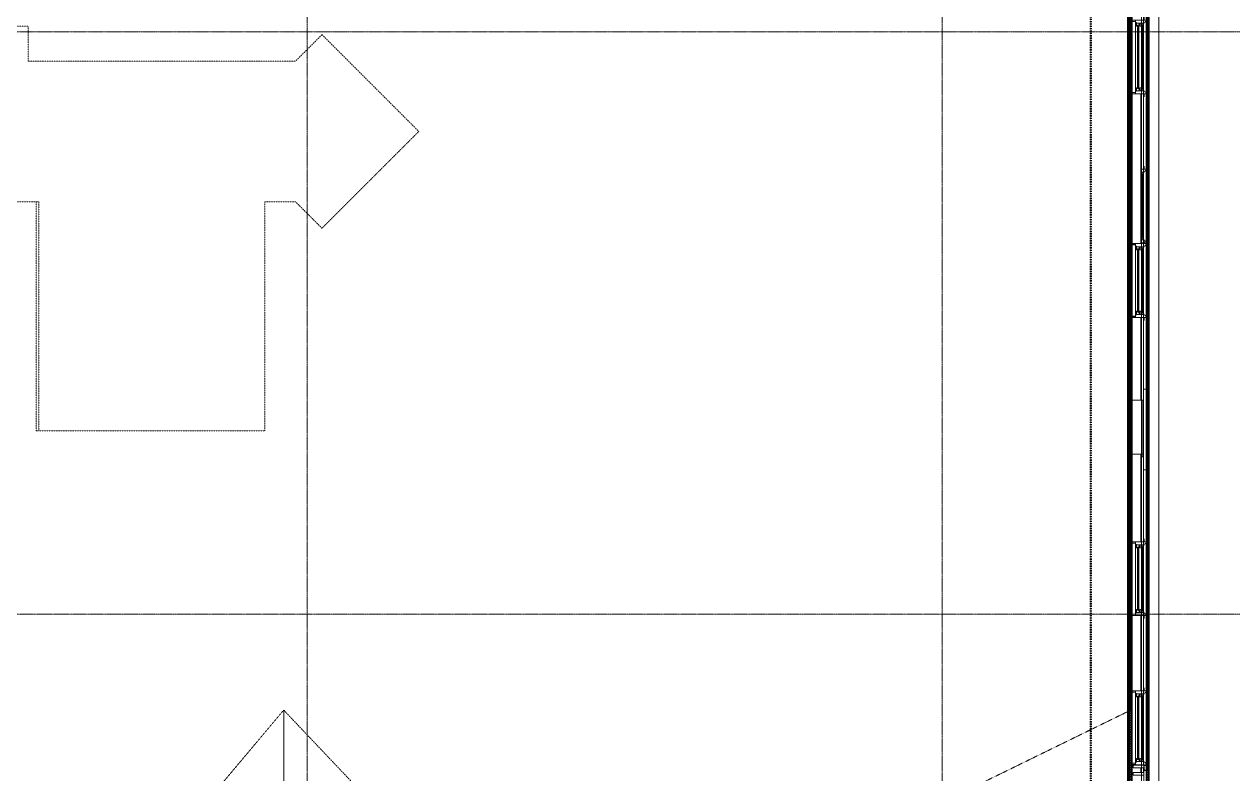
# Model space of a CAD drawing. Header units: inches. Extents: x -4235 to -464, y 9767 to 12269.
# Drawn here: x -2646 to -2024, y 10085 to 10471 of the extents above; entities that cross this region are included whole.
import ezdxf

# ---------------------------------------------------------------- set-up
doc = ezdxf.new("R2010")
doc.units = ezdxf.units.IN
doc.header["$MEASUREMENT"] = 0
doc.linetypes.add('Dash 1_16_', pattern=[0.125, 0.0625, -0.0625])
doc.linetypes.add('Grid Line 1_2_', pattern=[0.875, 0.5, -0.125, 0.125, -0.125])
for name, color, linetype, lineweight in [('A-FLOR-1', 192, 'Continuous', 9), ('A-FLOR-2', 7, 'Dash 1_16_', 9), ('A-GENM', 5, 'Continuous', 9), ('A-GLAZ-1', 151, 'Continuous', 9), ('A-GLAZ-2', 151, 'Continuous', 20), ('A-GLAZ-CWMG', 51, 'Continuous', 9), ('A-ROOF', 132, 'Continuous', 13), ('A-ROOF-1', 10, 'Dash 1_16_', 9), ('A-ROOF-2', 7, 'Dash 1_16_', 9), ('A-WALL-1', 113, 'Continuous', 9), ('C-PROP-LINE-1', 91, 'Dash 1_16_', 50), ('S-GRID-1', 1, 'Grid Line 1_2_', 9)]:
    doc.layers.add(name, color=color, linetype=linetype, lineweight=lineweight)

# ---------------------------------------------------------------- blocks, each defined once
blk = doc.blocks.new('Basic Wall _ EXT - FIBER CEMENT - LARGE - 1hr - ___-2505167-BACKGROUND - ROOF PLAN')
at = {"layer": 'A-WALL-1'}
for p, q in [((-2067.63, 10742.19), (-2067.63, 10089.39)), ((-2067.63, 10089.39), (-2067.63, 10742.19)), ((-2067.6, 10089.39), (-2067.6, 10742.19)), ((-2067.6, 10089.39), (-2067.6, 10742.19)), ((-2069.67, 10435.18), (-2069.67, 10358)), ((-2069.67, 10358), (-2069.67, 10435.18)), ((-2069.64, 10358), (-2069.64, 10435.18)), ((-2069.64, 10358), (-2069.64, 10435.18)), ((-2069.67, 10319.98), (-2069.67, 10282.95)), ((-2069.67, 10282.95), (-2069.67, 10319.98)), ((-2069.64, 10282.95), (-2069.64, 10319.98)), ((-2069.64, 10282.95), (-2069.64, 10319.98)), ((-2069.67, 10282.95), (-2069.67, 10241.43)), ((-2069.67, 10241.43), (-2069.67, 10282.95)), ((-2069.64, 10241.43), (-2069.64, 10282.95)), ((-2069.64, 10241.43), (-2069.64, 10282.95)), ((-2069.67, 10241.43), (-2069.67, 10204.4)), ((-2069.67, 10204.4), (-2069.67, 10241.43)), ((-2069.64, 10204.4), (-2069.64, 10241.43)), ((-2069.64, 10204.4), (-2069.64, 10241.43)), ((-2069.67, 10166.38), (-2069.67, 10127.6)), ((-2069.67, 10127.6), (-2069.67, 10166.38)), ((-2069.64, 10127.6), (-2069.64, 10166.38)), ((-2069.64, 10127.6), (-2069.64, 10166.38)), ((-2069.67, 10089.58), (-2069.67, 10089.39)), ((-2069.67, 10089.39), (-2069.67, 10089.58)), ((-2069.64, 10089.39), (-2069.64, 10089.58)), ((-2069.64, 10089.39), (-2069.64, 10089.58)), ((-2067.63, 10089.33), (-2067.63, 10086.64)), ((-2067.63, 10086.64), (-2067.63, 10089.33)), ((-2067.6, 10086.64), (-2067.6, 10089.33)), ((-2067.6, 10086.64), (-2067.6, 10089.33)), ((-2069.67, 10087.89), (-2069.67, 10085.61)), ((-2069.67, 10085.61), (-2069.67, 10087.89)), ((-2069.64, 10085.61), (-2069.64, 10087.89)), ((-2069.64, 10085.61), (-2069.64, 10087.89))]:
    blk.add_line(p, q, dxfattribs=at)
blk = doc.blocks.new('Basic Wall _ EXT - FIBER CEMENT - LARGE - 1hr - ___-2162460-BACKGROUND - ROOF PLAN')
at = {"layer": 'A-WALL-1'}
for p, q in [((-2067.05, 9980.19), (-2067.05, 10851.39)), ((-2067.02, 9980.19), (-2067.02, 10851.39)), ((-2066.71, 9980.19), (-2066.71, 10851.39)), ((-2069.67, 10742.19), (-2069.67, 10121.61)), ((-2069.67, 10121.61), (-2069.67, 10742.19)), ((-2069.64, 10089.39), (-2069.64, 10742.19)), ((-2069.64, 10089.39), (-2069.64, 10742.19)), ((-2067.06, 10089.39), (-2067.06, 10742.19)), ((-2067.05, 10089.39), (-2067.05, 10742.19)), ((-2067.03, 10089.39), (-2067.03, 10742.19)), ((-2067.02, 10089.39), (-2067.02, 10742.19)), ((-2069.67, 10121.61), (-2069.67, 10089.39)), ((-2069.67, 10089.39), (-2069.67, 10121.61)), ((-2067.06, 10086.7), (-2067.06, 10089.33)), ((-2067.05, 10086.7), (-2067.05, 10089.33)), ((-2067.03, 10086.7), (-2067.03, 10089.33)), ((-2067.02, 10086.7), (-2067.02, 10089.33)), ((-2069.67, 10087.89), (-2069.67, 10085.61)), ((-2069.67, 10085.61), (-2069.67, 10087.89)), ((-2069.64, 10085.61), (-2069.64, 10087.89)), ((-2069.64, 10085.61), (-2069.64, 10087.89))]:
    blk.add_line(p, q, dxfattribs=at)
blk = doc.blocks.new('Basic Wall _ EXT - FIBER CEMENT - SMALL - 1hr - ___-2145934-BACKGROUND - ROOF PLAN')
at = {"layer": 'A-WALL-1'}
for p, q in [((-2061.81, 10857.87), (-2061.81, 9973.7)), ((-2061.81, 9973.7), (-2061.81, 10857.87)), ((-2061.73, 9973.63), (-2061.73, 10857.95)), ((-2061.73, 9973.63), (-2061.73, 10857.95)), ((-2070.72, 9982.61), (-2070.72, 10848.97)), ((-2070.72, 9982.62), (-2070.72, 10848.96)), ((-2068.29, 9989.06), (-2068.29, 10851.39)), ((-2068.29, 9989.06), (-2068.29, 10851.39)), ((-2068.22, 9980.11), (-2068.22, 10851.47)), ((-2067.84, 9979.73), (-2067.84, 10851.85)), ((-2067.77, 9979.66), (-2067.77, 10851.92)), ((-2077.67, 9989.56), (-2077.67, 10842.02)), ((-2077.6, 9989.49), (-2077.6, 10842.08)), ((-2077.4, 10842.29), (-2077.4, 9989.29)), ((-2077.25, 10842.44), (-2077.25, 9989.14)), ((-2077.24, 9989.13), (-2077.24, 10842.45)), ((-2077.2, 9989.09), (-2077.2, 10842.48)), ((-2077.18, 9989.07), (-2077.18, 10842.51)), ((-2077.17, 9989.06), (-2077.17, 10842.52)), ((-2077.17, 9989.06), (-2077.17, 10842.52)), ((-2077.11, 9989), (-2077.11, 10842.58)), ((-2077.1, 9988.99), (-2077.1, 10842.59)), ((-2077.05, 9988.94), (-2077.05, 10842.64)), ((-2076.7, 10842.99), (-2076.7, 9988.59)), ((-2076.7, 9988.59), (-2076.7, 10842.99)), ((-2075.83, 10843.86), (-2075.83, 9987.72)), ((-2075.83, 9987.72), (-2075.83, 10843.86)), ((-2075.62, 9987.51), (-2075.62, 10844.06)), ((-2075.62, 9987.51), (-2075.62, 10844.06)), ((-2075.54, 9987.44), (-2075.54, 10844.14)), ((-2075.54, 9987.44), (-2075.54, 10844.14)), ((-2077.91, 9989.8), (-2077.91, 10841.78)), ((-2077.8, 9989.69), (-2077.8, 10841.89))]:
    blk.add_line(p, q, dxfattribs=at)
blk = doc.blocks.new('Window-Double_Hung-Andersen-400_Series-Tilt_Wash - DOUBLE HUNG - REVERSE COTTAGE - 2ND FLOOR-2888709-BACKGROUND - ROOF PLAN')
at = {"layer": 'A-GLAZ-1'}
for p, q in [((-16.29, -1.94), (-15.7, -1.94)), ((-16.29, -2.31), (-15.7, -2.31)), ((-15.82, -2.31), (-15.82, -1.94)), ((-15.7, -1.81), (15.7, -1.81)), ((-15.7, -1.94), (15.7, -1.94)), ((-15.7, -2.31), (15.7, -2.31)), ((-15.7, -2.44), (15.7, -2.44)), ((16.29, -1.94), (15.7, -1.94)), ((16.29, -2.31), (15.7, -2.31)), ((15.82, -2.31), (15.82, -1.94))]:
    blk.add_line(p, q, dxfattribs=at)
at = {"layer": 'A-GLAZ-2'}
for p, q in [((-19.01, -3.25), (-19.39, -3.25)), ((-19.01, -1.8), (-19.01, -1.5)), ((-19.01, -2.65), (-19.01, -1.83)), ((-19.01, -2.88), (-19.01, -2.82)), ((-19.01, -3.92), (-19.01, -2.91)), ((-19.01, -4.62), (-19.01, -4.37)), ((19.01, -4.62), (-19.01, -4.62)), ((-18.2, -3.81), (-17.92, -3.81)), ((-18.2, -3.92), (-18.2, -3.81)), ((-18.2, -4.62), (-18.2, -4.37)), ((-17.92, -3.81), (-17.61, -3)), ((-17.61, -3), (-17.14, -3)), ((-17.42, -1.8), (-17.42, -1.5)), ((-17.42, -2.56), (-17.42, -1.83)), ((-17.42, -2.56), (-16.57, -2.56)), ((-17.14, -2.65), (-17.14, -2.56)), ((-17.14, -2.88), (-17.14, -2.82)), ((-17.14, -3), (-17.14, -2.91)), ((-16.57, -2.44), (-16.57, -2.65)), ((-15.7, -2.44), (-16.57, -2.44)), ((-15.86, -2.78), (-16.57, -2.78)), ((-15.7, -1.81), (-16.29, -1.81)), ((-16.29, -2.44), (-16.29, -1.83)), ((-15.8, -2.65), (-15.7, -2.44)), ((-15.78, -1.5), (-15.7, -1.81)), ((15.78, -1.5), (15.7, -1.81)), ((15.7, -1.81), (16.29, -1.81)), ((15.8, -2.65), (15.7, -2.44)), ((15.7, -2.44), (16.57, -2.44)), ((15.86, -2.78), (16.57, -2.78)), ((16.29, -2.44), (16.29, -1.83)), ((16.57, -2.44), (16.57, -2.65)), ((17.42, -2.56), (16.57, -2.56)), ((17.14, -2.65), (17.14, -2.56)), ((17.14, -2.88), (17.14, -2.82)), ((17.14, -3), (17.14, -2.91)), ((17.61, -3), (17.14, -3)), ((17.42, -1.8), (17.42, -1.5)), ((17.42, -2.56), (17.42, -1.83)), ((17.92, -3.81), (17.61, -3)), ((18.2, -3.81), (17.92, -3.81)), ((18.2, -3.9), (18.2, -3.81)), ((18.2, -4.62), (18.2, -4.37)), ((19.01, -1.5), (19.01, -1.8)), ((19.01, -1.83), (19.01, -2.65)), ((19.01, -2.82), (19.01, -2.88)), ((19.01, -2.91), (19.01, -3.89)), ((19.01, -3.25), (20.51, -3.25)), ((19.01, -4.37), (19.01, -4.62))]:
    blk.add_line(p, q, dxfattribs=at)
blk = doc.blocks.new('Window-Double_Hung-Andersen-400_Series-Tilt_Wash - DOUBLE HUNG - COTTAGE - 3RD FLOOR-2888628-BACKGROUND - ROOF PLAN')
at = {"layer": 'A-GLAZ-1'}
for p, q in [((-16.29, 2.31), (-15.7, 2.31)), ((-16.29, 1.94), (-15.7, 1.94)), ((-16.29, 0.38), (-15.7, 0.38)), ((-15.82, 2.31), (-15.82, 1.94)), ((-15.82, 0.38), (-15.82, 0)), ((-15.7, 2.44), (15.7, 2.44)), ((-15.7, 2.31), (15.7, 2.31)), ((-15.7, 1.94), (15.7, 1.94)), ((-15.7, 1.81), (15.7, 1.81)), ((-15.7, 0.5), (15.7, 0.5)), ((-15.7, 0.38), (15.7, 0.38)), ((-15.7, 0), (15.7, 0)), ((16.29, 2.31), (15.7, 2.31)), ((16.29, 1.94), (15.7, 1.94)), ((16.29, 0.38), (15.7, 0.38)), ((15.82, 2.31), (15.82, 1.94)), ((15.82, 0.38), (15.82, 0)), ((-19.01, -3), (-19.01, -2.62)), ((-19.01, -2.62), (-18.95, -2.62)), ((-19.01, -3.07), (-19.01, -3)), ((-19.01, -3.28), (-19.01, -3.07)), ((-19.01, -3.63), (-19.01, -3.28)), ((18.95, -1.25), (-18.95, -1.25)), ((-18.95, -1.25), (-18.95, -3)), ((-18.95, -3), (-18.95, -3.07)), ((-18.95, -3.07), (-18.95, -3.28)), ((-18.95, -3.28), (-18.95, -3.63)), ((-18.32, -1.25), (-18.32, -3)), ((-18.32, -3), (-18.32, -3.07)), ((-18.32, -3.07), (-18.32, -3.28)), ((-18.32, -3.28), (-18.32, -3.63)), ((-16.29, 0), (-15.7, 0)), ((-15.7, -0.13), (15.7, -0.13)), ((16.29, 0), (15.7, 0)), ((18.32, -1.25), (18.32, -3)), ((18.32, -3), (18.32, -3.07)), ((18.32, -3.07), (18.32, -3.28)), ((18.32, -3.28), (18.32, -3.63)), ((18.95, -3), (18.95, -1.25)), ((18.95, -2.62), (19.01, -2.62)), ((18.95, -3.07), (18.95, -3)), ((18.95, -3.28), (18.95, -3.07)), ((18.95, -3.63), (18.95, -3.28)), ((19.01, -2.62), (19.01, -3)), ((19.01, -3), (19.01, -3.07)), ((19.01, -3.07), (19.01, -3.28)), ((19.01, -3.28), (19.01, -3.63))]:
    blk.add_line(p, q, dxfattribs=at)
at = {"layer": 'A-GLAZ-2'}
for p, q in [((-19.01, 3.25), (-20.51, 3.25)), ((19.01, 4.62), (-19.01, 4.62)), ((-19.01, 4.62), (-19.01, 4.37)), ((-19.01, 3.92), (-19.01, 2.91)), ((-19.01, 2.87), (-19.01, 2.82)), ((-19.01, 2.65), (-19.01, 1.83)), ((-19.01, 1.8), (-19.01, -1.25)), ((-18.2, 4.62), (-18.2, 4.37)), ((-18.2, 3.92), (-18.2, 3.81)), ((-18.2, 3.81), (-17.92, 3.81)), ((-17.92, 3.81), (-17.61, 3)), ((-17.61, 3), (-17.14, 3)), ((-17.42, 2.56), (-16.57, 2.56)), ((-17.42, 2.56), (-17.42, 1.83)), ((-17.42, 1.8), (-17.42, -0.75)), ((-17.42, 1.19), (-15.86, 1.19)), ((-17.42, 0.62), (-16.57, 0.62)), ((-17.14, 3), (-17.14, 2.91)), ((-17.14, 2.87), (-17.14, 2.82)), ((-17.14, 2.65), (-17.14, 2.56)), ((-15.86, 2.78), (-16.57, 2.78)), ((-16.57, 2.44), (-16.57, 2.65)), ((-15.7, 2.44), (-16.57, 2.44)), ((-15.86, 0.84), (-16.57, 0.84)), ((-16.57, 0.5), (-16.57, 0.84)), ((-15.7, 0.5), (-16.57, 0.5)), ((-16.29, 2.44), (-16.29, 1.83)), ((-15.7, 1.81), (-16.29, 1.81)), ((-16.29, 0.49), (-16.29, -0.13)), ((-15.86, 1.19), (-15.7, 1.81)), ((-15.86, 0.84), (-15.7, 0.5)), ((-15.8, 2.65), (-15.7, 2.44)), ((15.8, 2.65), (15.7, 2.44)), ((15.7, 2.44), (16.57, 2.44)), ((15.7, 1.81), (16.29, 1.81)), ((15.86, 1.19), (15.7, 1.81)), ((15.85, 0.83), (15.7, 0.5)), ((15.7, 0.5), (16.57, 0.5)), ((15.86, 2.78), (16.57, 2.78)), ((17.42, 1.19), (15.86, 1.19)), ((15.86, 0.84), (16.57, 0.84)), ((16.29, 2.44), (16.29, 1.83)), ((16.29, 0.5), (16.29, -0.1)), ((16.57, 2.44), (16.57, 2.65)), ((17.42, 2.56), (16.57, 2.56)), ((16.57, 0.5), (16.57, 0.83)), ((17.42, 0.62), (16.57, 0.62)), ((17.14, 3), (17.14, 2.91)), ((17.61, 3), (17.14, 3)), ((17.14, 2.87), (17.14, 2.82)), ((17.14, 2.65), (17.14, 2.56)), ((17.42, 2.56), (17.42, 1.83)), ((17.42, 1.8), (17.42, -0.75)), ((17.92, 3.81), (17.61, 3)), ((18.2, 3.81), (17.92, 3.81)), ((18.2, 4.62), (18.2, 4.37)), ((18.2, 3.92), (18.2, 3.81)), ((19.01, 4.37), (19.01, 4.62)), ((19.01, 2.91), (19.01, 3.92)), ((19.01, 3.25), (20.51, 3.25)), ((19.01, 2.82), (19.01, 2.87)), ((19.01, 1.83), (19.01, 2.65)), ((19.01, -1.25), (19.01, 1.8)), ((-19.01, -1.25), (19.01, -1.25)), ((-17.67, -0.97), (-18, -1.25)), ((-17.67, -0.95), (-17.67, -0.75)), ((-17.67, -0.75), (-15.86, -0.75)), ((-15.7, -0.13), (-16.29, -0.13)), ((-15.86, -0.75), (-15.7, -0.13)), ((15.7, -0.13), (16.29, -0.13)), ((15.86, -0.75), (15.7, -0.15)), ((17.67, -0.75), (15.86, -0.75)), ((17.67, -0.97), (17.67, -0.75)), ((17.67, -0.97), (18, -1.25))]:
    blk.add_line(p, q, dxfattribs=at)
blk = doc.blocks.new('Window-Double_Hung-Andersen-400_Series-Tilt_Wash - DOUBLE HUNG - COTTAGE - 3RD FLOOR-V19-BACKGROUND - ROOF PLAN')
at = {"layer": 'A-GLAZ-1'}
for p, q in [((-19.01, 3.28), (-19.01, 3.63)), ((-19.01, 3.07), (-19.01, 3.28)), ((-19.01, 3), (-19.01, 3.07)), ((-19.01, 2.62), (-19.01, 3)), ((-18.95, 2.62), (-19.01, 2.62)), ((-18.95, 3.28), (-18.95, 3.63)), ((-18.95, 3.07), (-18.95, 3.28)), ((-18.95, 3), (-18.95, 3.07)), ((-18.95, 1.25), (-18.95, 3)), ((18.95, 1.25), (-18.95, 1.25)), ((-18.32, 3.28), (-18.32, 3.63)), ((-18.32, 3.07), (-18.32, 3.28)), ((-18.32, 3), (-18.32, 3.07)), ((-18.32, 1.25), (-18.32, 3)), ((-16.29, 0), (-15.7, 0)), ((-15.82, -0.38), (-15.82, 0)), ((-15.7, 0.12), (15.7, 0.12)), ((16.29, 0), (15.7, 0)), ((15.82, -0.38), (15.82, 0)), ((18.32, 3.28), (18.32, 3.63)), ((18.32, 3.07), (18.32, 3.28)), ((18.32, 3), (18.32, 3.07)), ((18.32, 1.25), (18.32, 3)), ((18.95, 3.63), (18.95, 3.28)), ((18.95, 3.28), (18.95, 3.07)), ((18.95, 3.07), (18.95, 3)), ((18.95, 3), (18.95, 1.25)), ((19.01, 2.62), (18.95, 2.62)), ((19.01, 3.63), (19.01, 3.28)), ((19.01, 3.28), (19.01, 3.07)), ((19.01, 3.07), (19.01, 3)), ((19.01, 3), (19.01, 2.62)), ((-16.29, -0.38), (-15.7, -0.38)), ((-16.29, -1.94), (-15.7, -1.94)), ((-16.29, -2.31), (-15.7, -2.31)), ((-15.82, -2.31), (-15.82, -1.94)), ((-15.7, 0), (15.7, 0)), ((-15.7, -0.38), (15.7, -0.38)), ((-15.7, -0.5), (15.7, -0.5)), ((-15.7, -1.81), (15.7, -1.81)), ((-15.7, -1.94), (15.7, -1.94)), ((-15.7, -2.31), (15.7, -2.31)), ((-15.7, -2.44), (15.7, -2.44)), ((16.29, -0.38), (15.7, -0.38)), ((16.29, -1.94), (15.7, -1.94)), ((16.29, -2.31), (15.7, -2.31)), ((15.82, -2.31), (15.82, -1.94))]:
    blk.add_line(p, q, dxfattribs=at)
at = {"layer": 'A-GLAZ-2'}
for p, q in [((-19.01, 1.25), (19.01, 1.25)), ((-19.01, 0.39), (-19.01, 1.25)), ((-19.01, -1.8), (-19.01, 0.35)), ((-17.67, 0.97), (-18, 1.25)), ((-17.67, 0.97), (-17.67, 0.75)), ((-17.67, 0.75), (-15.86, 0.75)), ((-17.42, 0.4), (-17.42, 0.75)), ((-17.42, -1.8), (-17.42, 0.37)), ((-16.29, -0.5), (-16.29, 0.12)), ((-15.7, 0.12), (-16.29, 0.12)), ((-15.86, 0.75), (-15.77, 0.42)), ((-15.76, 0.38), (-15.7, 0.12)), ((15.85, 0.72), (15.7, 0.12)), ((15.7, 0.12), (16.29, 0.12)), ((17.67, 0.75), (15.86, 0.75)), ((16.29, -0.5), (16.29, 0.12)), ((17.42, -1.8), (17.42, 0.73)), ((17.67, 0.97), (18, 1.25)), ((17.67, 0.97), (17.67, 0.77)), ((19.01, 1.25), (19.01, 0.78)), ((19.01, 0.75), (19.01, -1.8)), ((-19.01, -3.25), (-20.51, -3.25)), ((-19.01, -2.65), (-19.01, -1.83)), ((-19.01, -2.88), (-19.01, -2.82)), ((-19.01, -3.92), (-19.01, -2.91)), ((-19.01, -4.62), (-19.01, -4.37)), ((19.01, -4.62), (-19.01, -4.62)), ((-18.2, -3.81), (-17.92, -3.81)), ((-18.2, -3.92), (-18.2, -3.81)), ((-18.2, -4.62), (-18.2, -4.37)), ((-17.92, -3.81), (-17.62, -3.04)), ((-17.61, -3), (-17.14, -3)), ((-17.42, -0.62), (-16.57, -0.62)), ((-17.42, -1.19), (-15.86, -1.19)), ((-17.42, -2.56), (-17.42, -1.83)), ((-17.42, -2.56), (-16.57, -2.56)), ((-17.14, -2.65), (-17.14, -2.56)), ((-17.14, -2.88), (-17.14, -2.82)), ((-17.14, -3), (-17.14, -2.91)), ((-16.57, -0.5), (-16.57, -0.84)), ((-15.7, -0.5), (-16.57, -0.5)), ((-15.86, -0.84), (-16.57, -0.84)), ((-16.57, -2.44), (-16.57, -2.65)), ((-15.7, -2.44), (-16.57, -2.44)), ((-15.86, -2.78), (-16.57, -2.78)), ((-15.7, -1.81), (-16.29, -1.81)), ((-16.29, -2.44), (-16.29, -1.83)), ((-15.86, -0.84), (-15.7, -0.5)), ((-15.86, -1.19), (-15.7, -1.81)), ((-15.8, -2.65), (-15.7, -2.44)), ((15.86, -0.84), (15.7, -0.5)), ((15.7, -0.5), (16.57, -0.5)), ((15.86, -1.19), (15.7, -1.81)), ((15.7, -1.81), (16.29, -1.81)), ((15.8, -2.65), (15.7, -2.44)), ((15.7, -2.44), (16.57, -2.44)), ((15.86, -0.84), (16.57, -0.84)), ((17.42, -1.19), (15.86, -1.19)), ((15.86, -2.78), (16.57, -2.78)), ((16.29, -2.44), (16.29, -1.83)), ((16.57, -0.5), (16.57, -0.84)), ((17.42, -0.62), (16.57, -0.62)), ((16.57, -2.44), (16.57, -2.65)), ((17.42, -2.56), (16.57, -2.56)), ((17.14, -2.65), (17.14, -2.56)), ((17.14, -2.88), (17.14, -2.82)), ((17.14, -2.99), (17.14, -2.91)), ((17.61, -3), (17.14, -3)), ((17.42, -2.56), (17.42, -1.84)), ((17.92, -3.81), (17.61, -3)), ((18.2, -3.81), (17.92, -3.81)), ((18.2, -3.92), (18.2, -3.81)), ((18.2, -4.62), (18.2, -4.41)), ((19.01, -1.86), (19.01, -2.65)), ((19.01, -2.82), (19.01, -2.88)), ((19.01, -2.91), (19.01, -3.92)), ((19.01, -3.25), (20.51, -3.25)), ((19.01, -4.41), (19.01, -4.62))]:
    blk.add_line(p, q, dxfattribs=at)
blk = doc.blocks.new('Window-Double_Hung-Andersen-400_Series-Tilt_Wash - DOUBLE HUNG - COTTAGE - 3RD FLOOR-V47-BACKGROUND - ROOF PLAN')
at = {"layer": 'A-GLAZ-1'}
for p, q in [((-16.29, 2.31), (-15.7, 2.31)), ((-16.29, 1.94), (-15.7, 1.94)), ((-16.29, 0.38), (-15.7, 0.38)), ((-15.82, 2.31), (-15.82, 1.94)), ((-15.82, 0.38), (-15.82, 0)), ((-15.7, 2.44), (15.7, 2.44)), ((-15.7, 2.31), (15.7, 2.31)), ((-15.7, 1.94), (15.7, 1.94)), ((-15.7, 1.81), (15.7, 1.81)), ((-15.7, 0.5), (15.7, 0.5)), ((-15.7, 0.38), (15.7, 0.38)), ((-15.7, 0), (15.7, 0)), ((16.29, 2.31), (15.7, 2.31)), ((16.29, 1.94), (15.7, 1.94)), ((16.29, 0.38), (15.7, 0.38)), ((15.82, 2.31), (15.82, 1.94)), ((15.82, 0.38), (15.82, 0)), ((-19.01, -3), (-19.01, -2.62)), ((-19.01, -2.62), (-18.95, -2.62)), ((-19.01, -3.07), (-19.01, -3)), ((-19.01, -3.28), (-19.01, -3.07)), ((-19.01, -3.62), (-19.01, -3.28)), ((18.95, -1.25), (-18.95, -1.25)), ((-18.95, -1.25), (-18.95, -3)), ((-18.95, -3), (-18.95, -3.07)), ((-18.95, -3.07), (-18.95, -3.28)), ((-18.95, -3.28), (-18.95, -3.62)), ((-18.32, -1.25), (-18.32, -3)), ((-18.32, -3), (-18.32, -3.07)), ((-18.32, -3.07), (-18.32, -3.28)), ((-18.32, -3.28), (-18.32, -3.62)), ((-16.29, 0), (-15.7, 0)), ((-15.7, -0.13), (15.7, -0.13)), ((16.29, 0), (15.7, 0)), ((18.32, -1.25), (18.32, -3)), ((18.32, -3), (18.32, -3.07)), ((18.32, -3.07), (18.32, -3.28)), ((18.32, -3.28), (18.32, -3.63)), ((18.95, -3), (18.95, -1.25)), ((18.95, -2.62), (19.01, -2.62)), ((18.95, -3.07), (18.95, -3)), ((18.95, -3.28), (18.95, -3.07)), ((18.95, -3.63), (18.95, -3.28)), ((19.01, -2.62), (19.01, -3)), ((19.01, -3), (19.01, -3.07)), ((19.01, -3.07), (19.01, -3.28)), ((19.01, -3.28), (19.01, -3.63))]:
    blk.add_line(p, q, dxfattribs=at)
at = {"layer": 'A-GLAZ-2'}
for p, q in [((-19.01, 3.25), (-20.51, 3.25)), ((19.01, 4.62), (-19.01, 4.62)), ((-19.01, 4.62), (-19.01, 4.44)), ((-19.01, 4.16), (-19.01, 4.11)), ((-19.01, 4.1), (-19.01, 4.05)), ((-19.01, 4.03), (-19.01, 3.99)), ((-19.01, 3.92), (-19.01, 2.91)), ((-19.01, 2.87), (-19.01, 2.82)), ((-19.01, 2.65), (-19.01, 1.83)), ((-19.01, 1.77), (-19.01, -1.25)), ((-18.2, 4.62), (-18.2, 4.44)), ((-18.2, 4.16), (-18.2, 4.11)), ((-18.2, 4.1), (-18.2, 4.05)), ((-18.2, 4.03), (-18.2, 3.99)), ((-18.2, 3.92), (-18.2, 3.81)), ((-18.2, 3.81), (-17.92, 3.81)), ((-17.92, 3.81), (-17.61, 3)), ((-17.61, 3), (-17.14, 3)), ((-17.42, 2.56), (-16.57, 2.56)), ((-17.42, 2.56), (-17.42, 1.83)), ((-17.42, 1.8), (-17.42, -0.75)), ((-17.42, 1.19), (-15.86, 1.19)), ((-17.42, 0.62), (-16.57, 0.62)), ((-17.14, 3), (-17.14, 2.91)), ((-17.14, 2.87), (-17.14, 2.82)), ((-17.14, 2.65), (-17.14, 2.56)), ((-15.86, 2.78), (-16.57, 2.78)), ((-16.57, 2.44), (-16.57, 2.65)), ((-15.7, 2.44), (-16.57, 2.44)), ((-15.86, 0.84), (-16.57, 0.84)), ((-16.57, 0.5), (-16.57, 0.81)), ((-15.7, 0.5), (-16.57, 0.5)), ((-16.29, 2.44), (-16.29, 1.83)), ((-15.7, 1.81), (-16.29, 1.81)), ((-16.29, 0.5), (-16.29, -0.13)), ((-15.86, 1.19), (-15.7, 1.81)), ((-15.86, 0.84), (-15.7, 0.5)), ((-15.8, 2.65), (-15.7, 2.44)), ((15.8, 2.65), (15.7, 2.44)), ((15.7, 2.44), (16.57, 2.44)), ((15.7, 1.81), (16.29, 1.81)), ((15.86, 1.19), (15.7, 1.81)), ((15.86, 0.84), (15.7, 0.5)), ((15.7, 0.5), (16.57, 0.5)), ((15.86, 2.78), (16.57, 2.78)), ((17.42, 1.19), (15.86, 1.19)), ((15.86, 0.84), (16.57, 0.84)), ((16.29, 2.44), (16.29, 1.83)), ((16.29, 0.47), (16.29, -0.13)), ((16.57, 2.45), (16.57, 2.65)), ((17.42, 2.56), (16.57, 2.56)), ((16.57, 0.5), (16.57, 0.84)), ((17.42, 0.62), (16.57, 0.62)), ((17.14, 3), (17.14, 2.91)), ((17.61, 3), (17.14, 3)), ((17.14, 2.87), (17.14, 2.82)), ((17.14, 2.65), (17.14, 2.56)), ((17.42, 2.56), (17.42, 1.83)), ((17.42, 1.8), (17.42, -0.75)), ((17.92, 3.81), (17.61, 3)), ((18.2, 3.81), (17.92, 3.81)), ((18.2, 4.62), (18.2, 4.47)), ((18.2, 4.45), (18.2, 4.37)), ((18.2, 4.21), (18.2, 4.17)), ((18.2, 4.16), (18.2, 4.11)), ((18.2, 4.1), (18.2, 4.05)), ((18.2, 4.03), (18.2, 3.99)), ((18.2, 3.92), (18.2, 3.81)), ((19.01, 4.47), (19.01, 4.62)), ((19.01, 4.37), (19.01, 4.45)), ((19.01, 4.17), (19.01, 4.21)), ((19.01, 4.11), (19.01, 4.16)), ((19.01, 4.05), (19.01, 4.1)), ((19.01, 3.99), (19.01, 4.03)), ((19.01, 2.91), (19.01, 3.92)), ((19.01, 3.25), (20.51, 3.25)), ((19.01, 2.82), (19.01, 2.87)), ((19.01, 1.83), (19.01, 2.65)), ((19.01, -1.25), (19.01, 1.8)), ((-19.01, -1.25), (19.01, -1.25)), ((-17.67, -0.97), (-18, -1.25)), ((-17.67, -0.97), (-17.67, -0.75)), ((-17.67, -0.75), (-15.86, -0.75)), ((-15.7, -0.13), (-16.29, -0.13)), ((-15.86, -0.75), (-15.7, -0.13)), ((15.7, -0.13), (16.29, -0.13)), ((15.86, -0.75), (15.7, -0.13)), ((17.67, -0.75), (15.86, -0.75)), ((17.67, -0.97), (17.67, -0.75)), ((17.67, -0.97), (18, -1.25))]:
    blk.add_line(p, q, dxfattribs=at)
blk = doc.blocks.new('Window-Double_Hung-Andersen-400_Series-Tilt_Wash - DOUBLE HUNG - COTTAGE - 3RD FLOOR-V101-BACKGROUND - ROOF PLAN')
at = {"layer": 'A-GLAZ-1'}
for p, q in [((-16.29, 2.31), (-15.7, 2.31)), ((-16.29, 1.94), (-15.7, 1.94)), ((-16.29, 0.38), (-15.7, 0.38)), ((-15.82, 2.31), (-15.82, 1.94)), ((-15.82, 0.38), (-15.82, 0)), ((-15.7, 2.44), (15.7, 2.44)), ((-15.7, 2.31), (15.7, 2.31)), ((-15.7, 1.94), (15.7, 1.94)), ((-15.7, 1.81), (15.7, 1.81)), ((-15.7, 0.5), (15.7, 0.5)), ((-15.7, 0.38), (15.7, 0.38)), ((-15.7, 0), (15.7, 0)), ((16.29, 2.31), (15.7, 2.31)), ((16.29, 1.94), (15.7, 1.94)), ((16.29, 0.38), (15.7, 0.38)), ((15.82, 2.31), (15.82, 1.94)), ((15.82, 0.38), (15.82, 0)), ((-19.01, -3), (-19.01, -2.62)), ((-19.01, -2.62), (-18.95, -2.62)), ((-19.01, -3.07), (-19.01, -3)), ((-19.01, -3.28), (-19.01, -3.07)), ((-19.01, -3.63), (-19.01, -3.28)), ((18.95, -1.25), (-18.95, -1.25)), ((-18.95, -1.25), (-18.95, -3)), ((-18.95, -3), (-18.95, -3.07)), ((-18.95, -3.07), (-18.95, -3.28)), ((-18.95, -3.28), (-18.95, -3.63)), ((-18.32, -1.25), (-18.32, -3)), ((-18.32, -3), (-18.32, -3.07)), ((-18.32, -3.07), (-18.32, -3.28)), ((-18.32, -3.28), (-18.32, -3.63)), ((-16.29, 0), (-15.7, 0)), ((-15.7, -0.13), (15.7, -0.13)), ((16.29, 0), (15.7, 0)), ((18.32, -1.25), (18.32, -3)), ((18.32, -3), (18.32, -3.07)), ((18.32, -3.07), (18.32, -3.27)), ((18.32, -3.28), (18.32, -3.63)), ((18.95, -3), (18.95, -1.25)), ((18.95, -2.62), (19.01, -2.62)), ((18.95, -3.07), (18.95, -3)), ((18.95, -3.28), (18.95, -3.07)), ((18.95, -3.63), (18.95, -3.28)), ((19.01, -2.62), (19.01, -3)), ((19.01, -3), (19.01, -3.07)), ((19.01, -3.07), (19.01, -3.28)), ((19.01, -3.28), (19.01, -3.63))]:
    blk.add_line(p, q, dxfattribs=at)
at = {"layer": 'A-GLAZ-2'}
for p, q in [((-19.01, 3.25), (-20.51, 3.25)), ((19.01, 4.62), (-19.01, 4.62)), ((-19.01, 4.62), (-19.01, 4.51)), ((-19.01, 4.49), (-19.01, 4.37)), ((-19.01, 4.21), (-19.01, 4.17)), ((-19.01, 4.16), (-19.01, 4.11)), ((-19.01, 4.1), (-19.01, 4.04)), ((-19.01, 4.03), (-19.01, 3.98)), ((-19.01, 3.92), (-19.01, 3.12)), ((-19.01, 3.08), (-19.01, 2.91)), ((-19.01, 2.87), (-19.01, 2.82)), ((-19.01, 2.77), (-19.01, 2.72)), ((-19.01, 2.71), (-19.01, 2.66)), ((-19.01, 2.65), (-19.01, 1.83)), ((-19.01, 1.8), (-19.01, -1.25)), ((-18.2, 4.62), (-18.2, 4.51)), ((-18.2, 4.49), (-18.2, 4.37)), ((-18.2, 4.21), (-18.2, 4.17)), ((-18.2, 4.16), (-18.2, 4.11)), ((-18.2, 4.1), (-18.2, 4.04)), ((-18.2, 4.03), (-18.2, 3.98)), ((-18.2, 3.92), (-18.2, 3.81)), ((-18.2, 3.81), (-17.92, 3.81)), ((-17.92, 3.81), (-17.61, 3)), ((-17.61, 3), (-17.14, 3)), ((-17.42, 2.56), (-16.57, 2.56)), ((-17.42, 2.56), (-17.42, 1.83)), ((-17.42, 1.8), (-17.42, -0.75)), ((-17.42, 1.19), (-15.86, 1.19)), ((-17.42, 0.62), (-16.57, 0.62)), ((-17.14, 3), (-17.14, 2.91)), ((-17.14, 2.77), (-17.14, 2.72)), ((-17.14, 2.71), (-17.14, 2.66)), ((-17.14, 2.65), (-17.14, 2.56)), ((-15.86, 2.78), (-16.57, 2.78)), ((-16.57, 2.72), (-16.57, 2.77)), ((-16.57, 2.66), (-16.57, 2.71)), ((-16.57, 2.44), (-16.57, 2.65)), ((-15.7, 2.44), (-16.57, 2.44)), ((-15.86, 0.84), (-16.57, 0.84)), ((-16.57, 0.5), (-16.57, 0.84)), ((-15.7, 0.5), (-16.57, 0.5)), ((-16.29, 2.44), (-16.29, 1.83)), ((-15.7, 1.81), (-16.29, 1.81)), ((-16.29, 0.5), (-16.29, -0.13)), ((-15.86, 1.19), (-15.7, 1.81)), ((-15.85, 2.77), (-15.83, 2.72)), ((-15.84, 0.8), (-15.7, 0.5)), ((-15.82, 2.71), (-15.8, 2.66)), ((-15.8, 2.65), (-15.7, 2.44)), ((15.8, 2.65), (15.7, 2.44)), ((15.7, 2.44), (16.57, 2.44)), ((15.7, 1.81), (16.29, 1.81)), ((15.86, 1.19), (15.7, 1.81)), ((15.86, 0.84), (15.7, 0.5)), ((15.7, 0.5), (16.57, 0.5)), ((15.82, 2.71), (15.8, 2.66)), ((15.85, 2.77), (15.83, 2.72)), ((15.86, 2.78), (16.57, 2.78)), ((17.42, 1.19), (15.86, 1.19)), ((15.86, 0.84), (16.57, 0.84)), ((16.29, 2.44), (16.29, 1.83)), ((16.29, 0.5), (16.29, -0.13)), ((16.57, 2.72), (16.57, 2.77)), ((16.57, 2.66), (16.57, 2.71)), ((16.57, 2.44), (16.57, 2.65)), ((17.42, 2.56), (16.57, 2.56)), ((16.57, 0.5), (16.57, 0.84)), ((17.42, 0.62), (16.57, 0.62)), ((17.14, 3), (17.14, 2.91)), ((17.61, 3), (17.14, 3)), ((17.14, 2.87), (17.14, 2.82)), ((17.14, 2.77), (17.14, 2.72)), ((17.14, 2.71), (17.14, 2.66)), ((17.14, 2.65), (17.14, 2.56)), ((17.42, 2.56), (17.42, 1.83)), ((17.42, 1.8), (17.42, -0.75)), ((17.7, 3.24), (17.62, 3.03)), ((17.92, 3.81), (17.71, 3.26)), ((18.2, 3.81), (17.92, 3.81)), ((18.2, 4.62), (18.2, 4.58)), ((18.2, 4.52), (18.2, 4.37)), ((18.2, 4.21), (18.2, 4.16)), ((18.2, 4.16), (18.2, 4.1)), ((18.2, 4.1), (18.2, 4.04)), ((18.2, 4.03), (18.2, 3.98)), ((18.2, 3.97), (18.2, 3.93)), ((18.2, 3.92), (18.2, 3.81)), ((19.01, 4.58), (19.01, 4.62)), ((19.01, 4.37), (19.01, 4.53)), ((19.01, 4.16), (19.01, 4.21)), ((19.01, 4.1), (19.01, 4.16)), ((19.01, 4.04), (19.01, 4.1)), ((19.01, 3.98), (19.01, 4.03)), ((19.01, 3.93), (19.01, 3.97)), ((19.01, 3.28), (19.01, 3.92)), ((19.01, 3.25), (19.2, 3.25)), ((19.01, 2.91), (19.01, 3.21)), ((19.01, 2.82), (19.01, 2.87)), ((19.01, 2.72), (19.01, 2.77)), ((19.01, 2.66), (19.01, 2.71)), ((19.01, 1.83), (19.01, 2.65)), ((19.01, -1.25), (19.01, 1.8)), ((19.26, 3.25), (20.51, 3.25)), ((-19.01, -1.25), (19.01, -1.25)), ((-17.67, -0.97), (-18, -1.25)), ((-17.67, -0.97), (-17.67, -0.75)), ((-17.67, -0.75), (-15.86, -0.75)), ((-15.7, -0.13), (-16.29, -0.13)), ((-15.86, -0.75), (-15.7, -0.13)), ((15.7, -0.13), (16.29, -0.13)), ((15.86, -0.75), (15.7, -0.13)), ((17.67, -0.75), (15.86, -0.75)), ((17.67, -0.97), (17.67, -0.75)), ((17.67, -0.97), (18, -1.25))]:
    blk.add_line(p, q, dxfattribs=at)
blk = doc.blocks.new('Rectangular Mullion - Stud - Vertical-1994785-BACKGROUND - ROOF PLAN')
at = {"layer": 'A-GLAZ-CWMG'}
for p, q in [((-1.5, 2.75), (-1.5, -1.43)), ((0, 2.75), (-1.5, 2.75)), ((0, -1.43), (0, 2.75)), ((-1.5, -1.45), (-1.5, -2.28)), ((-1.5, -2.28), (-1.5, -2.34)), ((-1.5, -2.34), (-1.5, -2.39)), ((-1.5, -2.44), (-1.5, -2.75)), ((-1.5, -2.75), (0, -2.75)), ((0, -2.28), (0, -1.45)), ((0, -2.34), (0, -2.28)), ((0, -2.39), (0, -2.34)), ((0, -2.75), (0, -2.44))]:
    blk.add_line(p, q, dxfattribs=at)
blk = doc.blocks.new('Rectangular Mullion - Stud - Vertical-V103-BACKGROUND - ROOF PLAN')
at = {"layer": 'A-GLAZ-CWMG'}
for p, q in [((0, -1.43), (0, 2.75)), ((0, 2.75), (1.5, 2.75)), ((1.5, 2.75), (1.5, -1.43)), ((0, -2.28), (0, -1.45)), ((0, -2.34), (0, -2.28)), ((0, -2.39), (0, -2.34)), ((0, -2.75), (0, -2.44)), ((1.5, -2.75), (0, -2.75)), ((1.5, -1.45), (1.5, -2.28)), ((1.5, -2.28), (1.5, -2.34)), ((1.5, -2.34), (1.5, -2.39)), ((1.5, -2.44), (1.5, -2.75))]:
    blk.add_line(p, q, dxfattribs=at)
blk = doc.blocks.new('Rectangular Mullion - Profile_Polycarbonate_Upper and left-1994732-BACKGROUND - ROOF PLAN')
at = {"layer": 'A-GLAZ-CWMG'}
for p, q in [((-2069.42, 10086.64), (-2069.31, 10086.64)), ((-2069.42, 10086.64), (-2069.42, 10085.61)), ((-2069.42, 10084.11), (-2069.42, 10065.92)), ((-2069.3, 10086.64), (-2068.63, 10086.64)), ((-2068.62, 10086.64), (-2068.58, 10086.64)), ((-2068.57, 10086.64), (-2068.52, 10086.64)), ((-2068.51, 10086.64), (-2068.45, 10086.64)), ((-2068.45, 10086.64), (-2068.39, 10086.64)), ((-2068.38, 10086.64), (-2068.33, 10086.64)), ((-2068.18, 10086.64), (-2068.02, 10086.64)), ((-2067.92, 10086.64), (-2067.77, 10086.64)), ((-2067.77, 10086.64), (-2067.02, 10086.64)), ((-2067.02, 10086.64), (-2066.92, 10086.64)), ((-2066.92, 9984.44), (-2066.92, 10086.64)), ((-2069.42, 10064.42), (-2069.42, 10046.24)), ((-2069.42, 10044.74), (-2069.42, 10026.56)), ((-2069.42, 10025.06), (-2069.42, 10006.87)), ((-2069.42, 10005.37), (-2069.42, 9989.06)), ((-2069.42, 9989.06), (-2069.42, 9988.69)), ((-2069.42, 9987.19), (-2069.42, 9984.44)), ((-2068.63, 9984.44), (-2069.42, 9984.44)), ((-2068.58, 9984.44), (-2068.63, 9984.44)), ((-2068.53, 9984.44), (-2068.58, 9984.44)), ((-2068.45, 9984.44), (-2068.52, 9984.44)), ((-2068.39, 9984.44), (-2068.45, 9984.44)), ((-2068.33, 9984.44), (-2068.39, 9984.44)), ((-2067.92, 9984.44), (-2068.18, 9984.44)), ((-2067.77, 9984.44), (-2067.92, 9984.44)), ((-2067.02, 9984.44), (-2067.77, 9984.44)), ((-2066.92, 9984.44), (-2067.02, 9984.44))]:
    blk.add_line(p, q, dxfattribs=at)
blk = doc.blocks.new('Rectangular Mullion - Profile_Polycarbonate_right-V110-BACKGROUND - ROOF PLAN')
at = {"layer": 'A-GLAZ-CWMG'}
for p, q in [((-1.5, 1.21), (-2.75, 1.21)), ((-2.75, 1.21), (-2.75, 1.1)), ((-2.75, 1.09), (-2.75, 0.79)), ((-2.75, 0.79), (-2.5, 0.79)), ((-2.69, 1.1), (-2.69, 1.15)), ((-2.69, 1.15), (-0.06, 1.15)), ((-2.69, 0.85), (-2.69, 1.09)), ((-2.5, 0.85), (-2.69, 0.85)), ((-2.5, 0.79), (-2.5, 0.85)), ((-0.06, 1.06), (-0.06, 0.42)), ((-0.06, 0.41), (-0.06, 0.37)), ((-0.06, 0.36), (-0.06, 0.31)), ((-0.06, 0.3), (-0.06, 0.24)), ((-0.06, 0.23), (-0.06, 0.18)), ((-0.06, 0.17), (-0.06, 0.12)), ((0, 1.13), (0, 1.21)), ((0, 0.42), (0, 1.06)), ((0, 0.37), (0, 0.41)), ((0, 0.31), (0, 0.36)), ((0, 0.24), (0, 0.3)), ((0, 0.18), (0, 0.23)), ((0, 0.12), (0, 0.17)), ((-2.5, -0.79), (-2.75, -0.79)), ((-2.75, -0.79), (-2.75, -1.19)), ((-2.75, -1.19), (-2.75, -1.29)), ((-2.75, -1.29), (0, -1.29)), ((-2.69, -1.19), (-2.69, -0.85)), ((-2.69, -0.85), (-2.5, -0.85)), ((-0.06, -1.22), (-2.69, -1.22)), ((-2.5, -0.85), (-2.5, -0.79)), ((-0.06, -0.03), (-0.06, -0.19)), ((-0.06, -0.24), (-0.06, -0.29)), ((-0.06, -0.29), (-0.06, -0.44)), ((-0.06, -0.44), (-0.06, -1.19)), ((0, -0.19), (0, -0.03)), ((0, -0.29), (0, -0.24)), ((0, -0.44), (0, -0.29)), ((0, -1.19), (0, -0.44)), ((0, -1.29), (0, -1.19))]:
    blk.add_line(p, q, dxfattribs=at)
blk = doc.blocks.new('V-Series_EWC4_SPVU_RFA_2015 - 2ND AND 3RD FLOOR-2226480-BACKGROUND - ROOF PLAN')
at = {"layer": 'A-GENM'}
for p, q in [((-2076.17, 10277.39), (-2075.83, 10277.39)), ((-2075.83, 10277.39), (-2075.62, 10277.39)), ((-2075.62, 10277.39), (-2075.54, 10277.39)), ((-2075.54, 10277.39), (-2070.75, 10277.39)), ((-2070.72, 10277.39), (-2070.05, 10277.39)), ((-2070.05, 10277.39), (-2070.05, 10249.51)), ((-2076.17, 10249.51), (-2075.83, 10249.51)), ((-2075.83, 10249.51), (-2075.62, 10249.51)), ((-2075.62, 10249.51), (-2075.54, 10249.51)), ((-2075.54, 10249.51), (-2070.75, 10249.51)), ((-2070.72, 10249.51), (-2070.05, 10249.51))]:
    blk.add_line(p, q, dxfattribs=at)
blk = doc.blocks.new('Family - ___-2835860-BACKGROUND - ROOF PLAN')
at = {"layer": 'C-PROP-LINE-1'}
blk.add_line((-2067.92, 9980.19), (-2067.92, 10851.39), dxfattribs=at)
blk = doc.blocks.new('Family - ___-2835903-BACKGROUND - ROOF PLAN')
at = {"layer": 'C-PROP-LINE-1'}
blk.add_line((-2096.82, 10009.09), (-2096.82, 10822.49), dxfattribs=at)
blk = doc.blocks.new('Family - ___-2835932-BACKGROUND - ROOF PLAN')
at = {"layer": 'C-PROP-LINE-1'}
blk.add_line((-2067.92, 9980.19), (-2067.92, 10851.39), dxfattribs=at)

msp = doc.modelspace()

# ---------------------------------------------------------------- linework, layer by layer
at = {"layer": 'A-FLOR-1'}
for p, q in [((-2071.05, 10358), (-2071.05, 10435.18)), ((-2071.05, 10277.39), (-2071.05, 10319.98)), ((-2071.05, 10204.4), (-2071.05, 10249.51)), ((-2071.05, 10127.6), (-2071.05, 10166.38)), ((-2071.05, 10089.39), (-2071.05, 10089.58)), ((-2071.05, 10085.61), (-2071.05, 10087.89))]:
    msp.add_line(p, q, dxfattribs=at)
at = {"layer": 'A-FLOR-2'}
for p, q in [((-2643.97, 10470.04), (-2785.47, 10470.04)), ((-2643.97, 10452.04), (-2643.97, 10470.04)), ((-2492.69, 10465.64), (-2506.29, 10452.04)), ((-2442.84, 10415.79), (-2492.69, 10465.64)), ((-2506.29, 10452.04), (-2643.97, 10452.04)), ((-2492.69, 10365.94), (-2442.84, 10415.79)), ((-2738.67, 10379.54), (-2638.57, 10379.54)), ((-2638.57, 10379.54), (-2638.57, 10261.59)), ((-2522.07, 10261.59), (-2522.07, 10379.54)), ((-2522.07, 10379.54), (-2506.29, 10379.54)), ((-2506.29, 10379.54), (-2492.69, 10365.94)), ((-2638.57, 10261.59), (-2522.07, 10261.59))]:
    msp.add_line(p, q, dxfattribs=at)
at = {"layer": 'A-ROOF'}
msp.add_line((-2512.41, 10117.7), (-2512.41, 9989.57), dxfattribs=at)
at = {"layer": 'A-ROOF-1'}
for p, q in [((-2076.17, 10843.47), (-2076.17, 9989.07)), ((-2077.51, 10117.05), (-2077.44, 10117.08)), ((-2077.05, 10117.27), (-2076.17, 10117.7))]:
    msp.add_line(p, q, dxfattribs=at)
at = {"layer": 'A-ROOF-2'}
for p, q in [((-2639.95, 10261.59), (-2639.95, 10379.54)), ((-2638.57, 10261.59), (-2639.95, 10261.59)), ((-2620.03, 9989.57), (-2512.41, 10117.7)), ((-2512.41, 10117.7), (-2390.97, 9989.57)), ((-2338.11, 9989.57), (-2077.68, 10116.96))]:
    msp.add_line(p, q, dxfattribs=at)
at = {"layer": 'A-WALL-1'}
for p, q in [((-2067.92, 10851.39), (-2067.92, 9980.19)), ((-2077.17, 9989.06), (-2077.17, 10842.51)), ((-2076.17, 10117.7), (-2076.17, 10843.47)), ((-2076.17, 10435.18), (-2072.94, 10435.18)), ((-2072.9, 10435.18), (-2070.75, 10435.18)), ((-2070.72, 10435.18), (-2069.9, 10435.18)), ((-2069.73, 10435.18), (-2069.67, 10435.18)), ((-2069.64, 10435.18), (-2068.63, 10435.18)), ((-2068.17, 10396.4), (-2068.17, 10435.18)), ((-2068.17, 10435.18), (-2067.92, 10435.18)), ((-2070.75, 10396.4), (-2071.05, 10396.4)), ((-2069.9, 10396.4), (-2070.72, 10396.4)), ((-2069.67, 10396.4), (-2069.73, 10396.4)), ((-2068.66, 10396.4), (-2069.64, 10396.4)), ((-2067.92, 10396.4), (-2068.17, 10396.4)), ((-2070.75, 10358), (-2076.17, 10358)), ((-2071.05, 10358.38), (-2070.75, 10358.38)), ((-2070.72, 10358.38), (-2069.9, 10358.38)), ((-2069.9, 10358), (-2070.72, 10358)), ((-2069.73, 10358.38), (-2069.67, 10358.38)), ((-2069.67, 10358), (-2069.73, 10358)), ((-2069.64, 10358.38), (-2068.63, 10358.38)), ((-2068.63, 10358), (-2069.64, 10358)), ((-2068.17, 10358), (-2068.17, 10358.38)), ((-2068.17, 10358.38), (-2067.92, 10358.38)), ((-2067.92, 10358), (-2068.17, 10358)), ((-2076.17, 10319.98), (-2070.75, 10319.98)), ((-2070.72, 10319.98), (-2069.9, 10319.98)), ((-2069.73, 10319.98), (-2069.67, 10319.98)), ((-2069.64, 10319.98), (-2068.63, 10319.98)), ((-2068.17, 10319.98), (-2067.92, 10319.98)), ((-2068.17, 10204.4), (-2068.17, 10319.98)), ((-2069.67, 10241.43), (-2069.67, 10282.95)), ((-2069.67, 10282.95), (-2069.66, 10282.95)), ((-2069.64, 10282.95), (-2068.63, 10282.95)), ((-2076.17, 10277.39), (-2070.75, 10277.39)), ((-2070.72, 10277.39), (-2070.05, 10277.39)), ((-2070.05, 10248.25), (-2070.05, 10277.39)), ((-2067.92, 10281.2), (-2068.17, 10281.2)), ((-2076.17, 10249.51), (-2070.75, 10249.51)), ((-2070.75, 10248.25), (-2071.05, 10248.25)), ((-2070.72, 10249.51), (-2070.05, 10249.51)), ((-2070.05, 10248.25), (-2070.72, 10248.25)), ((-2069.66, 10241.43), (-2069.67, 10241.43)), ((-2068.63, 10241.43), (-2069.64, 10241.43)), ((-2068.45, 10241.43), (-2068.5, 10241.43)), ((-2067.92, 10243.18), (-2068.14, 10243.18)), ((-2070.77, 10204.4), (-2076.17, 10204.4)), ((-2069.9, 10204.4), (-2070.72, 10204.4)), ((-2069.67, 10204.4), (-2069.73, 10204.4)), ((-2068.63, 10204.4), (-2069.64, 10204.4)), ((-2068.52, 10204.4), (-2068.56, 10204.4)), ((-2068.45, 10204.4), (-2068.5, 10204.4)), ((-2068.39, 10204.4), (-2068.44, 10204.4)), ((-2067.92, 10204.4), (-2068.11, 10204.4)), ((-2076.17, 10166.38), (-2070.75, 10166.38)), ((-2070.72, 10166.38), (-2069.9, 10166.38)), ((-2069.73, 10166.38), (-2069.67, 10166.38)), ((-2069.64, 10166.38), (-2068.63, 10166.38)), ((-2068.56, 10166.38), (-2068.52, 10166.38)), ((-2068.5, 10166.38), (-2068.45, 10166.38)), ((-2068.44, 10166.38), (-2068.39, 10166.38)), ((-2068.38, 10166.38), (-2068.33, 10166.38)), ((-2068.18, 10166.38), (-2068.1, 10166.38)), ((-2068.17, 10127.6), (-2068.17, 10166.38)), ((-2068.07, 10166.38), (-2067.92, 10166.38)), ((-2070.75, 10127.6), (-2076.17, 10127.6)), ((-2069.9, 10127.6), (-2070.72, 10127.6)), ((-2069.84, 10127.6), (-2069.89, 10127.6)), ((-2069.78, 10127.6), (-2069.83, 10127.6)), ((-2069.67, 10127.6), (-2069.73, 10127.6)), ((-2069.47, 10127.6), (-2069.64, 10127.6)), ((-2068.63, 10127.6), (-2069.43, 10127.6)), ((-2068.52, 10127.6), (-2068.57, 10127.6)), ((-2068.45, 10127.6), (-2068.51, 10127.6)), ((-2068.39, 10127.6), (-2068.44, 10127.6)), ((-2068.33, 10127.6), (-2068.38, 10127.6)), ((-2068.06, 10127.6), (-2068.18, 10127.6)), ((-2067.92, 10127.6), (-2068.04, 10127.6)), ((-2076.17, 10089.58), (-2075.83, 10089.58)), ((-2076.17, 10089.2), (-2075.83, 10089.2)), ((-2075.83, 10089.58), (-2070.75, 10089.58)), ((-2075.83, 10089.2), (-2074.92, 10089.2)), ((-2070.72, 10089.58), (-2069.9, 10089.58)), ((-2069.89, 10089.58), (-2069.84, 10089.58)), ((-2069.83, 10089.58), (-2069.78, 10089.58)), ((-2069.73, 10089.58), (-2069.67, 10089.58)), ((-2069.64, 10089.58), (-2069.34, 10089.58)), ((-2069.3, 10089.2), (-2069.3, 10086.7)), ((-2069.27, 10089.58), (-2068.63, 10089.58)), ((-2068.63, 10089.2), (-2069.27, 10089.2)), ((-2068.63, 10089.2), (-2069.27, 10089.2)), ((-2068.62, 10089.58), (-2068.58, 10089.58)), ((-2068.58, 10089.2), (-2068.62, 10089.2)), ((-2068.58, 10089.2), (-2068.62, 10089.2)), ((-2068.57, 10089.58), (-2068.52, 10089.58)), ((-2068.52, 10089.2), (-2068.57, 10089.2)), ((-2068.52, 10089.2), (-2068.57, 10089.2)), ((-2068.51, 10089.58), (-2068.45, 10089.58)), ((-2068.45, 10089.2), (-2068.51, 10089.2)), ((-2068.45, 10089.2), (-2068.51, 10089.2)), ((-2068.45, 10089.58), (-2068.39, 10089.58)), ((-2068.39, 10089.2), (-2068.45, 10089.2)), ((-2068.39, 10089.2), (-2068.45, 10089.2)), ((-2068.38, 10089.58), (-2068.33, 10089.58)), ((-2068.33, 10089.2), (-2068.38, 10089.2)), ((-2068.33, 10089.2), (-2068.38, 10089.2)), ((-2068.18, 10089.58), (-2068.02, 10089.58)), ((-2068.02, 10089.2), (-2068.18, 10089.2)), ((-2068.02, 10089.2), (-2068.18, 10089.2)), ((-2068.17, 10089.39), (-2068.17, 10089.58)), ((-2068.17, 10089.2), (-2068.17, 10089.33)), ((-2068.17, 10086.64), (-2068.17, 10089.2)), ((-2067.97, 10089.58), (-2067.92, 10089.58)), ((-2067.92, 10089.2), (-2067.97, 10089.2)), ((-2067.92, 10089.2), (-2067.97, 10089.2))]:
    msp.add_line(p, q, dxfattribs=at)
at = {"layer": 'S-GRID-1'}
for p, q in [((-2500.32, 9836.18), (-2500.32, 12199.22)), ((-2173.32, 9836.18), (-2173.32, 12199.22)), ((-464.45, 10467.19), (-4185.7, 10467.19)), ((-464.45, 10167.19), (-4185.7, 10167.19))]:
    msp.add_line(p, q, dxfattribs=at)

# ---------------------------------------------------------------- block references
at = {"layer": 'A-GENM'}
msp.add_blockref('V-Series_EWC4_SPVU_RFA_2015 - 2ND AND 3RD FLOOR-2226480-BACKGROUND - ROOF PLAN', (0, 0), dxfattribs=at)
at = {"layer": 'A-GLAZ-1'}
for name, p, rotation in [('Window-Double_Hung-Andersen-400_Series-Tilt_Wash - DOUBLE HUNG - COTTAGE - 3RD FLOOR-V19-BACKGROUND - ROOF PLAN', (-2072.55, 10454.19), 89.99999999999991), ('Window-Double_Hung-Andersen-400_Series-Tilt_Wash - DOUBLE HUNG - REVERSE COTTAGE - 2ND FLOOR-2888709-BACKGROUND - ROOF PLAN', (-2072.55, 10377.39), 89.99999999999991), ('Window-Double_Hung-Andersen-400_Series-Tilt_Wash - DOUBLE HUNG - COTTAGE - 3RD FLOOR-2888628-BACKGROUND - ROOF PLAN', (-2072.55, 10338.99), 269.9999999999999), ('Window-Double_Hung-Andersen-400_Series-Tilt_Wash - DOUBLE HUNG - COTTAGE - 3RD FLOOR-V47-BACKGROUND - ROOF PLAN', (-2072.55, 10185.39), 269.9999999999999), ('Window-Double_Hung-Andersen-400_Series-Tilt_Wash - DOUBLE HUNG - COTTAGE - 3RD FLOOR-V101-BACKGROUND - ROOF PLAN', (-2072.55, 10108.59), 269.9999999999999)]:
    msp.add_blockref(name, p, dxfattribs=dict(at, rotation=rotation))
at = {"layer": 'A-GLAZ-CWMG'}
for name, p, rotation in [('Rectangular Mullion - Stud - Vertical-1994785-BACKGROUND - ROOF PLAN', (-2072.17, 10089.39), 89.99999999999284), ('Rectangular Mullion - Profile_Polycarbonate_right-V110-BACKGROUND - ROOF PLAN', (-2068.21, 10089.39), 89.99999999999118)]:
    msp.add_blockref(name, p, dxfattribs=dict(at, rotation=rotation))
at = {"layer": 'A-GLAZ-CWMG', "extrusion": (0, 0, -1), "rotation": 270.0000000000072}
msp.add_blockref('Rectangular Mullion - Stud - Vertical-V103-BACKGROUND - ROOF PLAN', (2072.17, 10085.61), dxfattribs=at)
at = {"layer": 'A-GLAZ-CWMG'}
msp.add_blockref('Rectangular Mullion - Profile_Polycarbonate_Upper and left-1994732-BACKGROUND - ROOF PLAN', (0, 0), dxfattribs=at)
at = {"layer": 'A-WALL-1'}
for name in ['Basic Wall _ EXT - FIBER CEMENT - SMALL - 1hr - ___-2145934-BACKGROUND - ROOF PLAN', 'Basic Wall _ EXT - FIBER CEMENT - LARGE - 1hr - ___-2505167-BACKGROUND - ROOF PLAN', 'Basic Wall _ EXT - FIBER CEMENT - LARGE - 1hr - ___-2162460-BACKGROUND - ROOF PLAN']:
    msp.add_blockref(name, (0, 0), dxfattribs=at)
at = {"layer": 'C-PROP-LINE-1'}
for name in ['Family - ___-2835860-BACKGROUND - ROOF PLAN', 'Family - ___-2835932-BACKGROUND - ROOF PLAN', 'Family - ___-2835903-BACKGROUND - ROOF PLAN']:
    msp.add_blockref(name, (0, 0), dxfattribs=at)

doc.saveas('drawing.dxf')
